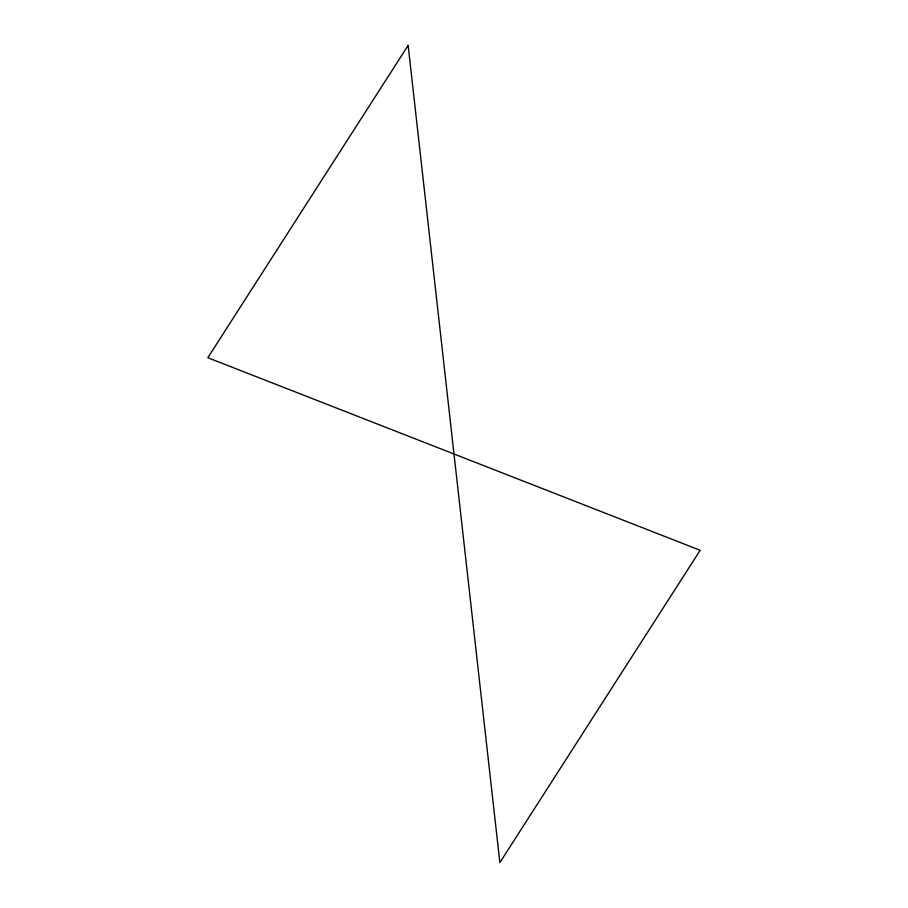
<?xml version="1.0" encoding="UTF-8"?>
<svg xmlns="http://www.w3.org/2000/svg" width="908" height="908" viewBox="0 0 908 908"><rect width="100%" height="100%" fill="white"/><g stroke="black" fill="none" stroke-linecap="round" stroke-linejoin="round"><path stroke-width="1.36" d="M408.135 45.4L207.83 357.718L700.17 550.282L499.865 862.6L408.135 45.4"/></g></svg>
